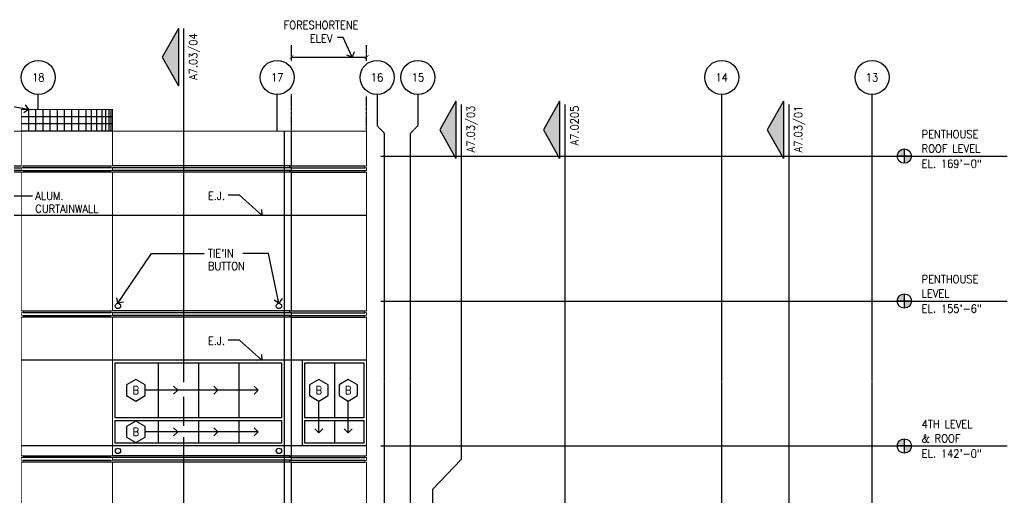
# Model space of a CAD drawing. Header units: inches. Extents: x 52 to 3653, y 87 to 2575.
# Drawn here: x 2549 to 3653, y 2042 to 2575 of the extents above; entities that cross this region are included whole.
import ezdxf
from ezdxf.enums import TextEntityAlignment as Align

# ---------------------------------------------------------------- set-up
doc = ezdxf.new("R2010")
doc.units = ezdxf.units.IN
doc.header["$LTSCALE"] = 0.5
doc.header["$MEASUREMENT"] = 0
doc.linetypes.add('CENTER', pattern=[2, 1.25, -0.25, 0.25, -0.25])
doc.layers.get('0').update_dxf_attribs({"linetype": 'CONTINUOUS'})
doc.layers.get('DEFPOINTS').update_dxf_attribs({"linetype": 'CONTINUOUS'})
for name, color, linetype in [('A-ANNO-NOTE', 7, 'CONTINUOUS'), ('A-ANNO-NOTE-FINE', 8, 'CONTINUOUS'), ('A-ELEV', 2, 'CONTINUOUS'), ('A-ELEV-IDEN', 7, 'CONTINUOUS'), ('A-ELEV-OTLN', 5, 'CONTINUOUS'), ('A-ELEV-PATT', 8, 'CONTINUOUS'), ('A-GLAZ-FULL', 3, 'CONTINUOUS'), ('A-GLAZ-IDEN', 7, 'CONTINUOUS'), ('A-SECT-IDEN', 7, 'CONTINUOUS'), ('S-GRID', 8, 'CENTER'), ('S-GRID-IDEN', 7, 'CONTINUOUS')]:
    doc.layers.add(name, color=color, linetype=linetype)
doc.styles.add('NOTE', font='romans.shx', dxfattribs={"width": 0.9})
doc.dimstyles.new('A1-96', dxfattribs={"dimscale": 96, "dimtxt": 0.09375, "dimasz": 0.046875, "dimexe": 0.03125, "dimexo": 0.03125, "dimgap": 0.03125, "dimtad": 1, "dimdec": 4, "dimzin": 3, "dimdsep": 46, "dimlunit": 4, "dimtxsty": 'NOTE', "dimblk1": 'ARCHTICK', "dimblk2": 'ARCHTICK', "dimsah": 1, "dimcen": 0.09375, "dimclrd": 256, "dimclre": 256, "dimclrt": 256, "dimadec": 0, "dimazin": 0, "dimtfac": 1, "dimtdec": 4, "dimtmove": 2, "dimatfit": 3, "dimldrblk": 'ARCHTICK', "dimfxl": 0, "dimtolj": 1, "dimtzin": 1, "dimarcsym": 0})
doc.dimstyles.new('A5-96', dxfattribs={"dimscale": 96, "dimtxt": 0.09375, "dimasz": 0.09375, "dimexe": 0.03125, "dimexo": 0.03125, "dimgap": 0.03125, "dimtad": 1, "dimdec": 4, "dimzin": 3, "dimdsep": 46, "dimlunit": 4, "dimtxsty": 'NOTE', "dimblk1": 'OPEN90', "dimblk2": 'OPEN90', "dimsah": 1, "dimcen": 0.09375, "dimclrd": 256, "dimclre": 256, "dimclrt": 256, "dimadec": 0, "dimazin": 0, "dimtfac": 1, "dimtdec": 4, "dimtmove": 2, "dimatfit": 3, "dimldrblk": 'OPEN90', "dimfxl": 0, "dimtolj": 1, "dimtzin": 1, "dimarcsym": 0})

# ---------------------------------------------------------------- blocks, each defined once
blk = doc.blocks.new('ELEVIDEN1')
h = blk.add_hatch(color=256)
h.paths.add_polyline_path([(0, 8), (0, 0), (8, 0, 0.414214)])
h.paths.add_polyline_path([(0, 0), (-8, 0, 0.414214), (0, -8)])
for p, q in [((-8, 0), (8, 0)), ((0, 8), (0, -8))]:
    blk.add_line(p, q)
blk.add_circle((0, 0), 8)
blk = doc.blocks.new('GRIDIDEN1')
blk.add_circle((0, 0), 0.198)
at = {"style": 'NOTE', "width": 0.9}
blk.add_attdef('IDEN1', text='', height=0.0938, dxfattribs=at).set_placement((0, 0), align=Align.MIDDLE)
blk = doc.blocks.new('SYMB')
blk.add_lwpolyline([(0, 0.125), (-0.108, 0.062), (-0.108, -0.062), (0, -0.125), (0.108, -0.062), (0.108, 0.062)], close=True)
at = {"style": 'NOTE', "width": 0.9}
blk.add_attdef('SYMB', text='', height=0.0938, dxfattribs=at).set_placement((0, 0), align=Align.MIDDLE)
blk = doc.blocks.new('_OPEN90')
at = {"color": 0, "linetype": 'ByBlock'}
for p, q in [((0, 0), (-1, 0)), ((-0.5, 0.5), (0, 0)), ((0, 0), (-0.5, -0.5))]:
    blk.add_line(p, q, dxfattribs=at)
blk = doc.blocks.new('SECTIDEN')
blk.add_hatch(color=256).paths.add_polyline_path([(18, 32), (0, 0), (18, -32)])
for p, q in [((18, 32), (0, 0)), ((18, 32), (18, -32)), ((0, 0), (18, -32))]:
    blk.add_line(p, q)
blk = doc.blocks.new('_ARCHTICK')
at = {"color": 0, "linetype": 'ByBlock', "const_width": 0.15}
blk.add_lwpolyline([(-0.5, -0.5), (0.5, 0.5)], dxfattribs=at)
blk = doc.blocks.new('*D11')
at = {"linetype": 'ByBlock'}
blk.add_line((2852.8, 2536.7), (2936.8, 2536.7), dxfattribs=at)
at = {"layer": 'DEFPOINTS', "color": 0, "linetype": 'ByBlock'}
for p in [(2852.8, 2536.7), (2936.8, 2536.7), (2936.8, 2536.7)]:
    blk.add_point(p, dxfattribs=at)
at = {"linetype": 'ByBlock', "xscale": 4.5, "yscale": 4.5, "zscale": 4.5, "rotation": 180}
blk.add_blockref('_ARCHTICK', (2852.8, 2536.7), dxfattribs=at)
at = {"linetype": 'ByBlock', "xscale": 4.5, "yscale": 4.5, "zscale": 4.5}
blk.add_blockref('_ARCHTICK', (2936.8, 2536.7), dxfattribs=at)
at = {"linetype": 'ByBlock', "insert": (2886, 2565), "char_height": 9, "attachment_point": 5, "style": 'NOTE'}
blk.add_mtext('\\A1;FORESHORTENE\\PELEV', dxfattribs=at)

msp = doc.modelspace()

# ---------------------------------------------------------------- linework, layer by layer
at = {"layer": 'A-ANNO-NOTE-FINE', "linetype": 'CENTER', "ltscale": 0.25}
for p, q in [((2852.8052, 2528.71087), (2852.8052, 2547.02982)), ((2936.8052, 2529.69224), (2936.8052, 2547.02982)), ((2852.8052, 2451.005), (2852.8052, 2492.07299)), ((2936.8052, 2451.005), (2936.8052, 2489.78313))]:
    msp.add_line(p, q, dxfattribs=at)
at = {"layer": 'A-ELEV'}
for p, q in [((2652.8052, 2451.005), (2550.8052, 2451.005)), ((2844.8052, 2451.005), (2844.8052, 1415.005)), ((2428.8052, 2412.005), (2550.8052, 2412.005)), ((2428.8052, 2410.005), (2550.8052, 2410.005)), ((2550.8052, 2407.005), (2428.8052, 2407.005)), ((2552.8052, 2412.005), (2650.8052, 2412.005)), ((2650.8052, 2410.005), (2552.8052, 2410.005)), ((2552.8052, 2407.005), (2650.8052, 2407.005)), ((2850.8052, 2412.005), (2652.8052, 2412.005)), ((2850.8052, 2410.005), (2652.8052, 2410.005)), ((2850.8052, 2407.005), (2652.8052, 2407.005)), ((2852.8052, 2412.005), (2934.8052, 2412.005)), ((2852.8052, 2410.005), (2934.8052, 2410.005)), ((2852.8052, 2407.005), (2934.8052, 2407.005)), ((2550.8052, 2405.005), (2428.8052, 2405.005)), ((2650.8052, 2405.005), (2552.8052, 2405.005)), ((2850.8052, 2405.005), (2652.8052, 2405.005)), ((2852.8052, 2405.005), (2934.8052, 2405.005)), ((1836.8052, 2357.005), (2936.8052, 2357.005)), ((2552.8052, 2250.005), (2650.8052, 2250.005)), ((2650.8052, 2248.005), (2552.8052, 2248.005)), ((2552.8052, 2245.005), (2650.8052, 2245.005)), ((2650.8052, 2243.005), (2552.8052, 2243.005)), ((2850.8052, 2250.005), (2652.8052, 2250.005)), ((2850.8052, 2248.005), (2652.8052, 2248.005)), ((2850.8052, 2245.005), (2652.8052, 2245.005)), ((2850.8052, 2243.005), (2652.8052, 2243.005)), ((2852.8052, 2250.005), (2934.8052, 2250.005)), ((2852.8052, 2248.005), (2934.8052, 2248.005)), ((2852.8052, 2245.005), (2934.8052, 2245.005)), ((2852.8052, 2243.005), (2934.8052, 2243.005)), ((2936.8052, 2195.005), (2550.8052, 2195.005)), ((2864.8052, 2195.005), (2864.8052, 2099.005)), ((2936.8052, 2099.005), (2550.8052, 2099.005)), ((2552.8052, 2088.005), (2650.8052, 2088.005)), ((2850.8052, 2088.005), (2652.8052, 2088.005)), ((2852.8052, 2088.005), (2934.8052, 2088.005)), ((2650.8052, 2086.005), (2552.8052, 2086.005)), ((2552.8052, 2083.005), (2650.8052, 2083.005)), ((2650.8052, 2081.005), (2552.8052, 2081.005)), ((2850.8052, 2086.005), (2652.8052, 2086.005)), ((2850.8052, 2083.005), (2652.8052, 2083.005)), ((2850.8052, 2081.005), (2652.8052, 2081.005)), ((2852.8052, 2086.005), (2934.8052, 2086.005)), ((2852.8052, 2083.005), (2934.8052, 2083.005)), ((2852.8052, 2081.005), (2934.8052, 2081.005))]:
    msp.add_line(p, q, dxfattribs=at)
msp.add_lwpolyline([(2852.8052, 1987.005), (2852.8052, 2081.005), (2850.8052, 2081.005), (2850.8052, 2083.005), (2852.8052, 2083.005), (2852.8052, 2086.005), (2850.8052, 2086.005), (2850.8052, 2088.005), (2852.8052, 2088.005), (2852.8052, 2243.005), (2850.8052, 2243.005), (2850.8052, 2245.005), (2852.8052, 2245.005), (2852.8052, 2248.005), (2850.8052, 2248.005), (2850.8052, 2250.005), (2852.8052, 2250.005), (2852.8052, 2405.005), (2850.8052, 2405.005), (2850.8052, 2407.005), (2852.8052, 2407.005), (2852.8052, 2410.005), (2850.8052, 2410.005), (2850.8052, 2412.005), (2852.8052, 2412.005), (2852.8052, 2451.005)], dxfattribs=at)
for centre in [(2658.8052, 2255.505), (2838.8052, 2255.505), (2658.8052, 2093.505), (2838.8052, 2093.505)]:
    msp.add_circle(centre, 3, dxfattribs=at)
at = {"layer": 'A-ELEV-IDEN'}
for p, q in [((2952.86307, 2423.005), (3652.99263, 2423.005)), ((2952.86307, 2261.005), (3652.99263, 2261.005)), ((2952.86307, 2099.005), (3652.99263, 2099.005))]:
    msp.add_line(p, q, dxfattribs=at)
at = {"layer": 'A-ELEV-OTLN', "const_width": 1}
for points in [[(2550.8052, 1926.005), (2550.8052, 2081.005), (2552.8052, 2081.005), (2552.8052, 2083.005), (2550.8052, 2083.005), (2550.8052, 2086.005), (2552.8052, 2086.005), (2552.8052, 2088.005), (2550.8052, 2088.005), (2550.8052, 2243.005), (2552.8052, 2243.005), (2552.8052, 2245.005), (2550.8052, 2245.005), (2550.8052, 2248.005), (2552.8052, 2248.005), (2552.8052, 2250.005), (2550.8052, 2250.005), (2550.8052, 2405.005), (2552.8052, 2405.005), (2552.8052, 2407.005), (2550.8052, 2407.005), (2550.8052, 2410.005), (2552.8052, 2410.005), (2552.8052, 2412.005), (2550.8052, 2412.005), (2550.8052, 2475.005), (2652.8052, 2475.005), (2652.8052, 2412.005), (2650.8052, 2412.005), (2650.8052, 2410.005), (2652.8052, 2410.005), (2652.8052, 2407.005), (2650.8052, 2407.005), (2650.8052, 2405.005), (2652.8052, 2405.005), (2652.8052, 2250.005), (2650.8052, 2250.005), (2650.8052, 2248.005), (2652.8052, 2248.005), (2652.8052, 2245.005), (2650.8052, 2245.005), (2650.8052, 2243.005), (2652.8052, 2243.005), (2652.8052, 2088.005), (2650.8052, 2088.005), (2650.8052, 2086.005), (2652.8052, 2086.005), (2652.8052, 2083.005), (2650.8052, 2083.005), (2650.8052, 2081.005), (2652.8052, 2081.005), (2652.8052, 1926.005)], [(2550.8052, 2451.005), (2428.8052, 2451.005)], [(2652.8052, 2451.005), (2936.8052, 2451.005), (2936.8052, 2412.005), (2934.8052, 2412.005), (2934.8052, 2410.005), (2936.8052, 2410.005), (2936.8052, 2407.005), (2934.8052, 2407.005), (2934.8052, 2405.005), (2936.8052, 2405.005), (2936.8052, 2250.005), (2934.8052, 2250.005), (2934.8052, 2248.005), (2936.8052, 2248.005), (2936.8052, 2245.005), (2934.8052, 2245.005), (2934.8052, 2243.005), (2936.8052, 2243.005), (2936.8052, 2088.005), (2934.8052, 2088.005), (2934.8052, 2086.005), (2936.8052, 2086.005), (2936.8052, 2083.005), (2934.8052, 2083.005), (2934.8052, 2081.005), (2936.8052, 2081.005), (2936.8052, 1987.005)]]:
    msp.add_lwpolyline(points, dxfattribs=at)
at = {"layer": 'A-ELEV-PATT'}
for p, q in [((2558.8052, 2475.005), (2558.8052, 2451.005)), ((2566.8052, 2475.005), (2566.8052, 2451.005)), ((2574.8052, 2475.005), (2574.8052, 2451.005)), ((2582.8052, 2475.005), (2582.8052, 2451.005)), ((2590.8052, 2475.005), (2590.8052, 2451.005)), ((2598.8052, 2475.005), (2598.8052, 2451.005)), ((2606.8052, 2475.005), (2606.8052, 2451.005)), ((2614.8052, 2475.005), (2614.8052, 2451.005)), ((2622.8052, 2475.005), (2622.8052, 2451.005)), ((2628.8052, 2475.005), (2628.8052, 2451.005)), ((2634.8052, 2475.005), (2634.8052, 2451.005)), ((2640.8052, 2475.005), (2640.8052, 2451.005)), ((2644.8052, 2475.005), (2644.8052, 2451.005)), ((2648.8052, 2475.005), (2648.8052, 2451.005)), ((2650.8052, 2475.005), (2650.8052, 2451.005)), ((2652.8052, 2467.005), (2550.8052, 2467.005)), ((2652.8052, 2459.005), (2550.8052, 2459.005))]:
    msp.add_line(p, q, dxfattribs=at)
at = {"layer": 'A-GLAZ-FULL'}
for p, q in [((2703.8052, 2192.005), (2703.8052, 2130.505)), ((2748.8052, 2192.005), (2748.8052, 2130.505)), ((2793.8052, 2192.005), (2793.8052, 2130.505)), ((2900.8052, 2192.005), (2900.8052, 2130.505)), ((2703.8052, 2127.505), (2703.8052, 2102.005)), ((2748.8052, 2127.505), (2748.8052, 2102.005)), ((2793.8052, 2127.505), (2793.8052, 2102.005)), ((2900.8052, 2127.505), (2900.8052, 2102.005))]:
    msp.add_line(p, q, dxfattribs=at)
for points in [[(2655.8052, 2192.005), (2841.8052, 2192.005), (2841.8052, 2130.505), (2655.8052, 2130.505)], [(2867.8052, 2130.505), (2867.8052, 2192.005), (2933.8052, 2192.005), (2933.8052, 2130.505)], [(2655.8052, 2127.505), (2841.8052, 2127.505), (2841.8052, 2102.005), (2655.8052, 2102.005)], [(2867.8052, 2127.505), (2933.8052, 2127.505), (2933.8052, 2102.005), (2867.8052, 2102.005)]]:
    msp.add_lwpolyline(points, close=True, dxfattribs=at)
at = {"layer": 'A-SECT-IDEN'}
for p, q in [((2732.25704, 2565.62975), (2732.25704, 2170.37108)), ((3042.43413, 2480.72496), (3042.43413, 2084.06631)), ((3158.49904, 2480.72496), (3158.49904, 1379.21239)), ((3408.66513, 2480.72496), (3408.66513, 1846.45874)), ((2732.25704, 2153.92197), (2732.25704, 2121.40629)), ((2732.25704, 2108.97383), (2732.25704, 2008.82642)), ((3042.43413, 2084.06631), (3010.3198, 2050.37334)), ((3010.3198, 2050.37334), (3010.3198, 1845.92395))]:
    msp.add_line(p, q, dxfattribs=at)
at = {"layer": 'S-GRID'}
for p, q in [((2569.8052, 2475.005), (2569.8052, 2492.03805)), ((2836.8052, 2451.005), (2836.8052, 2492.03805)), ((2948.49189, 2492.03805), (2948.49189, 2457.00797)), ((2994.11851, 2492.03805), (2994.11851, 2457.00797)), ((3333.8052, 2004.25978), (3333.8052, 2492.03805)), ((3501.8052, 2004.25978), (3501.8052, 2492.03805)), ((2948.49189, 2457.00797), (2956.8052, 2448.44592)), ((2994.11851, 2457.00797), (2985.8052, 2448.44592)), ((2956.8052, 2004.25978), (2956.8052, 2448.44592)), ((2985.8052, 2004.25978), (2985.8052, 2448.44592))]:
    msp.add_line(p, q, dxfattribs=at)

# ---------------------------------------------------------------- block references
at = {"layer": 'A-ELEV-IDEN', "rotation": 270}
for p in [(3537.91877, 2423.005), (3537.91877, 2261.005), (3537.91877, 2099.005)]:
    msp.add_blockref('ELEVIDEN1', p, dxfattribs=at)
at = {"layer": 'A-GLAZ-IDEN', "xscale": 96, "yscale": 96, "zscale": 96}
for p in [(2678.92524, 2161.255), (2883.34569, 2161.255), (2916.34569, 2161.255), (2678.92524, 2114.755)]:
    msp.add_blockref('SYMB', p, dxfattribs=at).add_auto_attribs({'SYMB': 'B'})
at = {"layer": 'A-SECT-IDEN'}
for p in [(2708.37165, 2533.62975), (3018.54874, 2452.26342), (3134.61365, 2452.26342), (3384.77974, 2452.26342)]:
    msp.add_blockref('SECTIDEN', p, dxfattribs=at)
at = {"layer": 'S-GRID-IDEN', "xscale": 96, "yscale": 96, "zscale": 96}
for p, values in [((2569.8052, 2511.03805), {'IDEN1': '18'}), ((2836.8052, 2511.03805), {'IDEN1': '17'}), ((2948.49189, 2511.03805), {'IDEN1': '16'}), ((2994.11851, 2511.03805), {'IDEN1': '15'}), ((3333.8052, 2511.03805), {'IDEN1': '14'}), ((3501.8052, 2511.03805), {'IDEN1': '13'})]:
    msp.add_blockref('GRIDIDEN1', p, dxfattribs=at).add_auto_attribs(values)

# ---------------------------------------------------------------- texts
at = {"layer": 'A-ANNO-NOTE', "style": 'NOTE', "width": 0.9}
for s, p in [('ALUM.', (2566.41369, 2373.95671)), ('E.J.', (2759.38896, 2373.95671)), ('CURTAINWALL', (2566.41369, 2359.6654)), ("TIE'IN", (2759.38896, 2309.83895)), ('BUTTON', (2759.38896, 2295.54765)), ('E.J.', (2759.38896, 2211.95671))]:
    msp.add_text(s, height=9, dxfattribs=at).set_placement(p)
at = {"layer": 'A-ELEV-IDEN', "style": 'NOTE', "width": 0.9}
for s, p in [('PENTHOUSE', (3557.28734, 2442.92669)), ('ROOF LEVEL', (3557.28734, 2426.91835)), ('EL. 169\'-0"', (3557.28734, 2409.995)), ('PENTHOUSE', (3557.28734, 2280.92669)), ('LEVEL', (3557.28734, 2264.91835)), ('EL. 155\'-6"', (3557.28734, 2247.995)), ('4TH LEVEL', (3557.28734, 2118.92669)), ('& ROOF', (3557.28734, 2102.91835)), ('EL. 142\'-0"', (3557.28734, 2085.995))]:
    msp.add_text(s, height=9, dxfattribs=at).set_placement(p)
at = {"layer": 'A-SECT-IDEN', "style": 'NOTE', "width": 0.9}
for s, p in [('A7.03/04', (2747.5042, 2508.21076)), ('A7.03/03', (3057.68129, 2427.21585)), ('A7.0205', (3173.74619, 2434.95046)), ('A7.03/01', (3423.91229, 2427.21585))]:
    msp.add_text(s, height=9, rotation=90, dxfattribs=at).set_placement(p)

# ---------------------------------------------------------------- dimensions: what is measured, and where the dimension line sits
at = {"layer": 'A-ANNO-NOTE'}
dim = msp.add_linear_dim(base=(2936.8052, 2533.72016), p1=(2852.8052, 2533.72016), p2=(2936.8052, 2533.72016), text='FORESHORTENE\\PELEV', dimstyle='A1-96', dxfattribs=at)
dim.commit()
dim.dimension.update_dxf_attribs({"geometry": '*D11', "text_midpoint": (2885.9735, 2562.01781), "dimtype": 160, "insert": (0, -2.95165)})

# ---------------------------------------------------------------- leaders
for points in [[(2920.58679, 2533.72016), (2910.67514, 2555.59728), (2904.31248, 2555.59728)], [(2558.8052, 2475.005), (2394.40544, 2504.30628)], [(2510.29151, 2343.42135), (2538.94428, 2378.63083), (2563.20518, 2378.63083)], [(2819.82996, 2357.005), (2794.71199, 2379.22914), (2781.98667, 2379.22914)], [(2658.8052, 2258.505), (2696.24356, 2314.02185), (2755.31667, 2314.02185)], [(2838.8052, 2258.505), (2827.10123, 2314.02185), (2798.49564, 2314.02185)], [(2819.82996, 2195.005), (2794.71199, 2217.22914), (2781.98667, 2217.22914)]]:
    msp.add_leader(points, dimstyle='A5-96', dxfattribs=at)
at = {"layer": 'A-GLAZ-IDEN'}
for points in [[(2725.59537, 2161.255), (2689.31754, 2161.255)], [(2770.59537, 2161.255), (2689.31754, 2161.255)], [(2815.59537, 2161.255), (2689.31754, 2161.255)], [(2883.34569, 2113.80354), (2883.34569, 2149.255)], [(2916.34569, 2113.80354), (2916.34569, 2149.255)], [(2725.59537, 2114.755), (2689.31754, 2114.755)], [(2770.59537, 2114.755), (2689.31754, 2114.755)], [(2815.59537, 2114.755), (2689.31754, 2114.755)]]:
    msp.add_leader(points, dimstyle='A5-96', dxfattribs=at)

doc.saveas('drawing.dxf')
